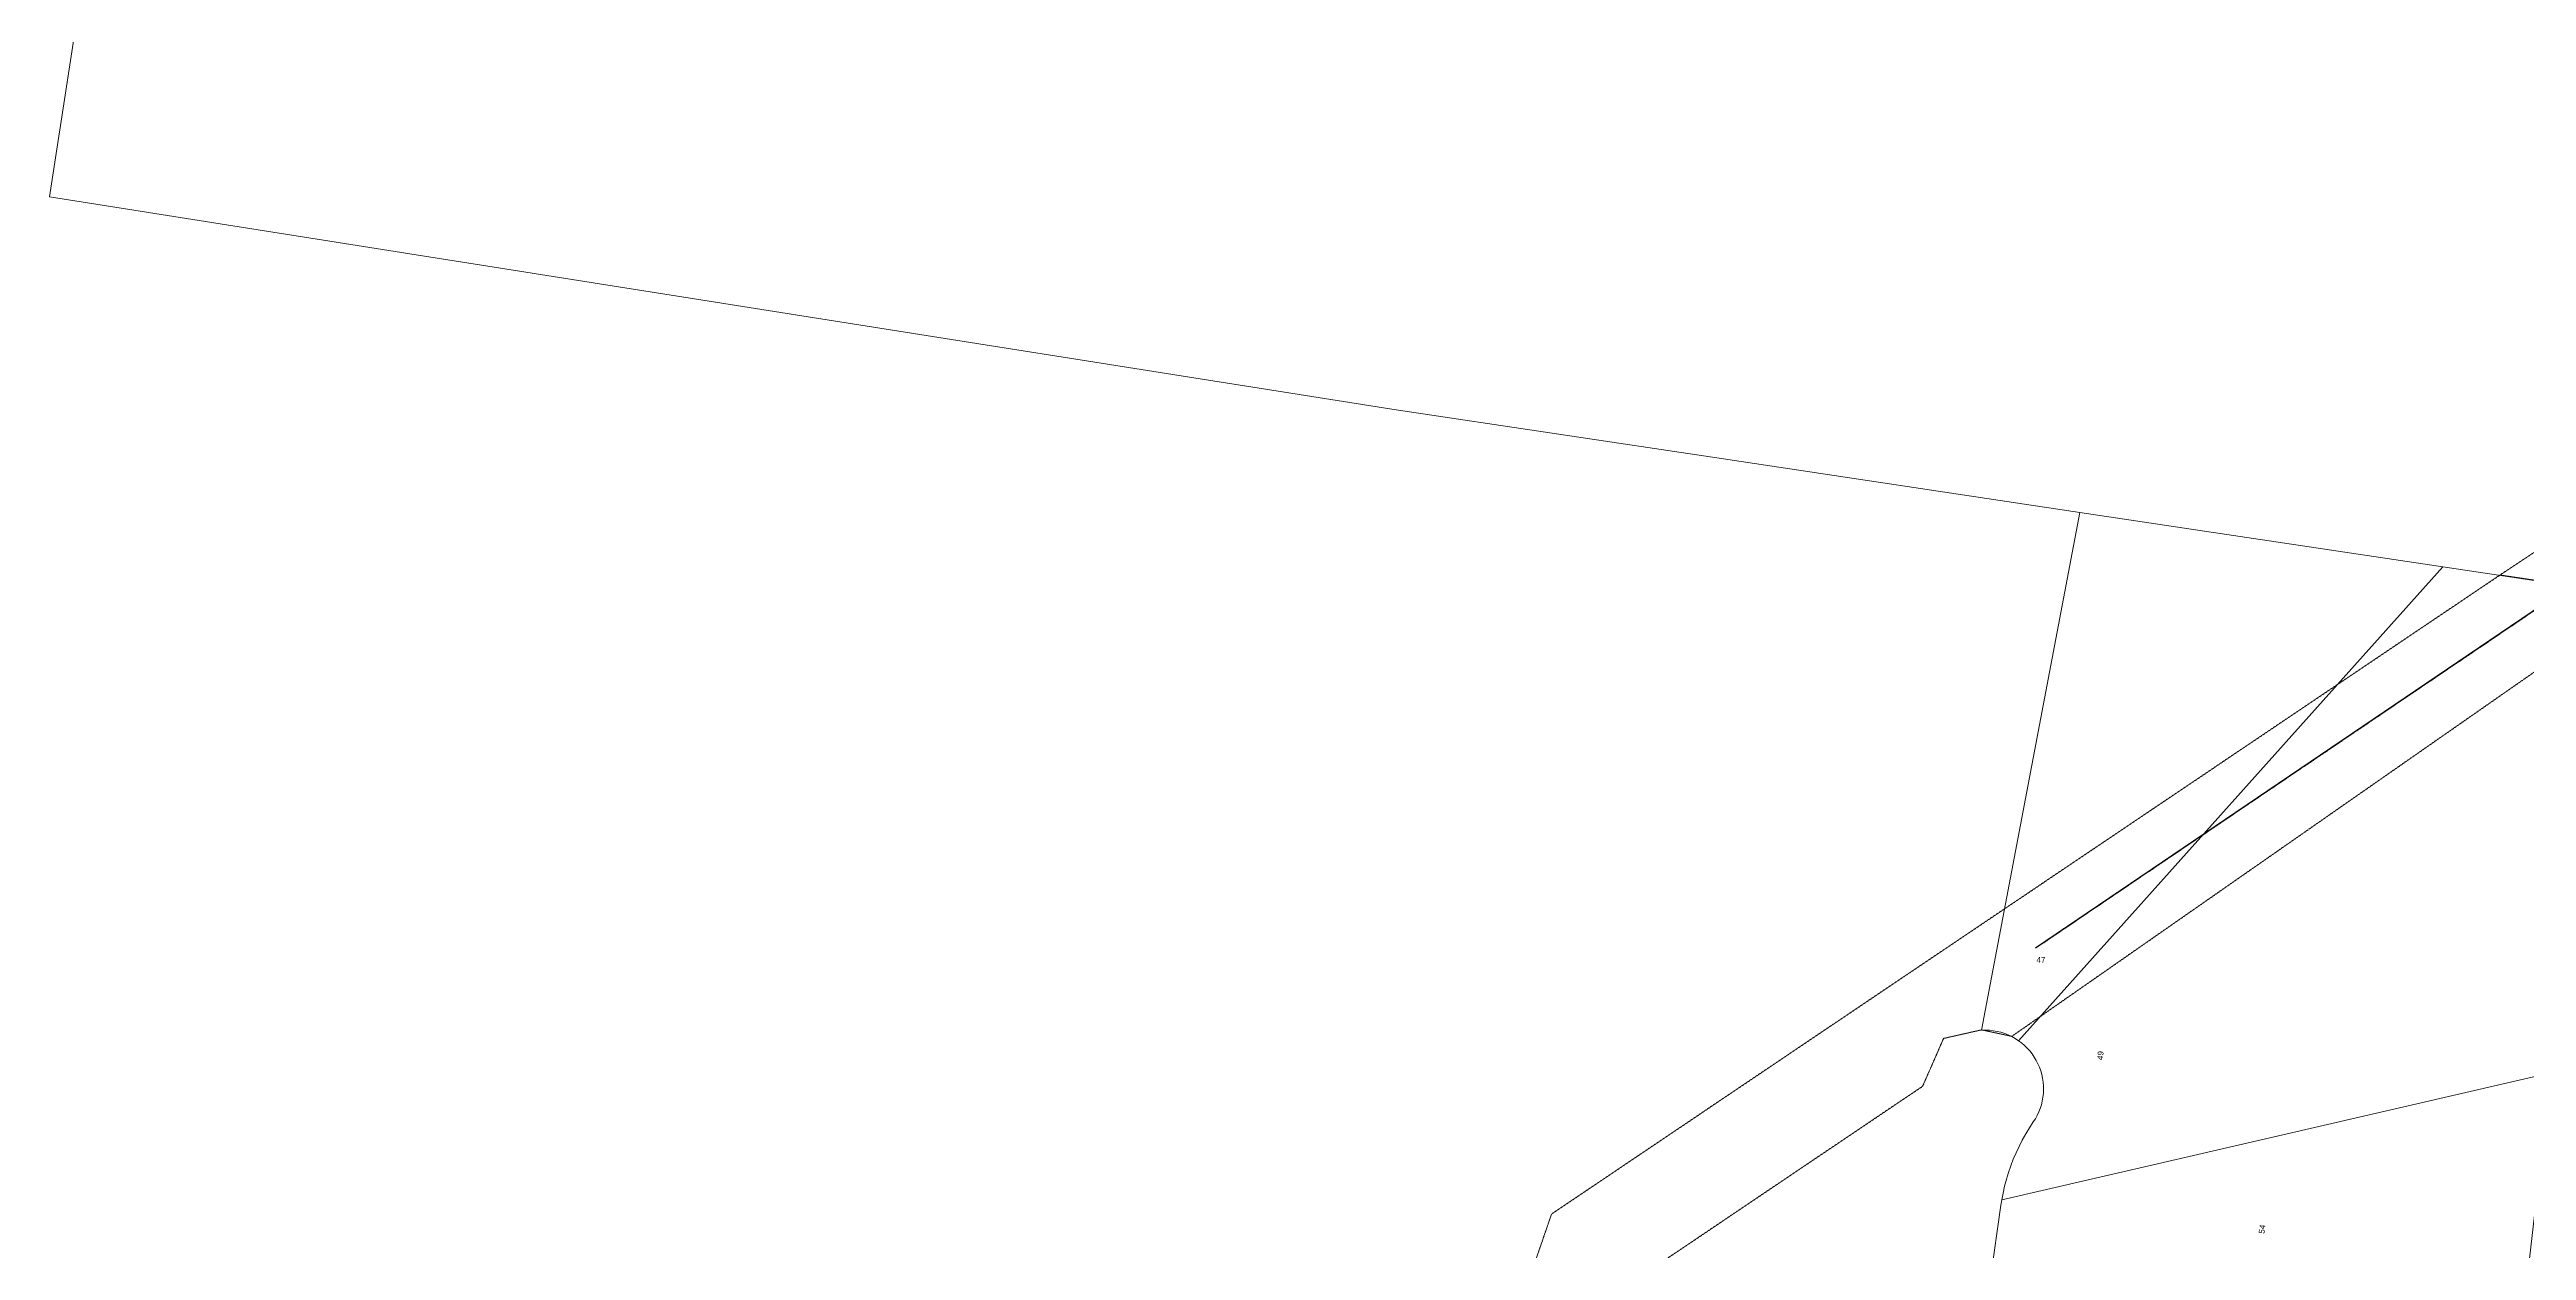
# Model space of a CAD drawing. Header units: metres. Extents: x 298182 to 303780, y 6252504 to 6254878.
# Drawn here: x 298182 to 298952, y 6253647 to 6254020 of the extents above; entities that cross this region are included whole.
import ezdxf

# ---------------------------------------------------------------- set-up
doc = ezdxf.new("R2010")
doc.units = ezdxf.units.M
for name, pattern in [('Cable Exist OH', [1, 1, 0]), ('HIDDEN', [0.375, 0.25, -0.125]), ('HIDDEN2', [0.1875, 0.125, -0.0625])]:
    doc.linetypes.add(name, pattern=pattern)
doc.layers.add('Cadastre Land Parcels_SP_EXT', color=7, linetype='Continuous', lineweight=5)
doc.layers.add('Cadastre Other Property_SP_EXT', color=7, linetype='HIDDEN', lineweight=5)
doc.layers.add('Mains_HV_EXT', color=7, linetype='Continuous')
doc.layers.add('Mains_TR_EXT', color=7, linetype='Continuous')
doc.styles.get("Standard").update_dxf_attribs({"font": 'arial.ttf'})
doc.linetypes.add('Cable E OH', pattern='A,9.4,["E",Standard,S=1.7,R=0,X=0,Y=-1],0', length=9.4)

msp = doc.modelspace()

# ---------------------------------------------------------------- linework, layer by layer
at = {"layer": 'Cadastre Land Parcels_SP_EXT', "linetype": 'Continuous'}
for points in [[(299093.94897, 6254749.22096), (298922.85196, 6254776.30198), (298752.43802, 6254810.54898), (298733.04, 6254814.444), (298733.04, 6254814.444), (298320.475, 6254877.61499), (298237.42599, 6254337.71498), (298181.55402, 6253974.48701), (298600.62101, 6253908.23198), (298700.42398, 6253893.25598), (298813.41897, 6253876.30999), (298926.413, 6253859.364), (298977.67498, 6253851.72499)], [(298977.67498, 6253851.72499), (298926.413, 6253859.364), (298794.34796, 6253711.85797), (298795.29798, 6253711.14398), (298796.201, 6253710.37098), (298797.04997, 6253709.54101), (298797.84602, 6253708.65698), (298798.57998, 6253707.72304), (298799.25501, 6253706.74396), (298799.86098, 6253705.72204), (298800.40201, 6253704.66399), (298800.87203, 6253703.57299), (298801.26997, 6253702.45302), (298801.59601, 6253701.31), (298801.84599, 6253700.14798), (298802.01903, 6253698.97201), (298802.11699, 6253697.788), (298802.13598, 6253696.60002), (298802.07901, 6253695.41203), (298801.94404, 6253694.23199), (298801.73301, 6253693.063), (298801.44699, 6253691.90902), (298801.08597, 6253690.77704), (298800.65199, 6253689.669), (298800.14797, 6253688.59399), (298799.57602, 6253687.55396), (298798.93499, 6253686.55103), (298797.72403, 6253684.71698), (298796.58198, 6253682.83603), (298795.506, 6253680.91797), (298794.50298, 6253678.96202), (298793.56798, 6253676.97101), (298792.70603, 6253674.94898), (298791.91802, 6253672.89596), (298791.20403, 6253670.81502), (298790.566, 6253668.71102), (298790.00297, 6253666.58503), (298789.51802, 6253664.43996), (298789.11001, 6253662.27997), (298960.03602, 6253701.82303)]]:
    msp.add_lwpolyline(points, dxfattribs=at)
for points in [[(298926.413, 6253859.364), (298813.41897, 6253876.30999), (298782.83204, 6253715.13503), (298782.83902, 6253715.136), (298784.05703, 6253715.16303), (298785.27496, 6253715.10897), (298786.48698, 6253714.97399), (298787.686, 6253714.75899), (298788.86904, 6253714.46502), (298790.02903, 6253714.09199), (298791.16304, 6253713.643), (298792.26296, 6253713.11804), (298793.32604, 6253712.52303), (298794.34796, 6253711.857), (298926.413, 6253859.364)], [(298953.03398, 6253641.27297), (298960.03602, 6253701.82303), (298789.11001, 6253662.27997), (298788.84599, 6253660.61101), (298782.35698, 6253615.03297), (298951.61597, 6253629.08801), (298953.03398, 6253641.27297)]]:
    msp.add_lwpolyline(points, close=True, dxfattribs=at)
at = {"layer": 'Cadastre Other Property_SP_EXT', "linetype": 'HIDDEN2'}
for points in [[(299024.05257, 6254352.23642), (298957.25777, 6253865.48426), (298944.17977, 6253856.803), (298977.65133, 6253851.80702), (299039.40866, 6254353.29231), (299024.05257, 6254352.23642)], [(298977.65133, 6253851.80702), (298944.17977, 6253856.803), (298649.01514, 6253657.8916), (298505.79504, 6253242.9264), (298494.6228, 6253164.68605), (298506.29418, 6253163.14929), (298674.26291, 6253636.82113), (298764.50621, 6253697.67687), (298771.0138, 6253712.56594), (298782.83739, 6253715.22647), (298792.26139, 6253713.20949), (298975.79387, 6253841.20647), (298977.65133, 6253851.80702)]]:
    msp.add_lwpolyline(points, close=True, dxfattribs=at)
at = {"layer": 'Mains_HV_EXT', "linetype": 'Cable E OH'}
msp.add_lwpolyline([(298970.61803, 6253856.4021), (298799.66091, 6253740.65572)], dxfattribs=at)
at = {"layer": 'Mains_TR_EXT', "linetype": 'Cable Exist OH'}
msp.add_lwpolyline([(298970.61797, 6253856.40211), (298799.66087, 6253740.65572)], dxfattribs=at)

# ---------------------------------------------------------------- texts
at = {"layer": 'Cadastre Land Parcels_SP_EXT'}
msp.add_text('47', height=1.8, dxfattribs=at).set_placement((298799.92899, 6253736.11771))
for s, rotation, p in [('49', 83.959999, (298820.56417, 6253705.74064)), ('54', 81.849998, (298870.83315, 6253651.68466))]:
    msp.add_text(s, height=1.8, rotation=rotation, dxfattribs=at).set_placement(p)

doc.saveas('drawing.dxf')
